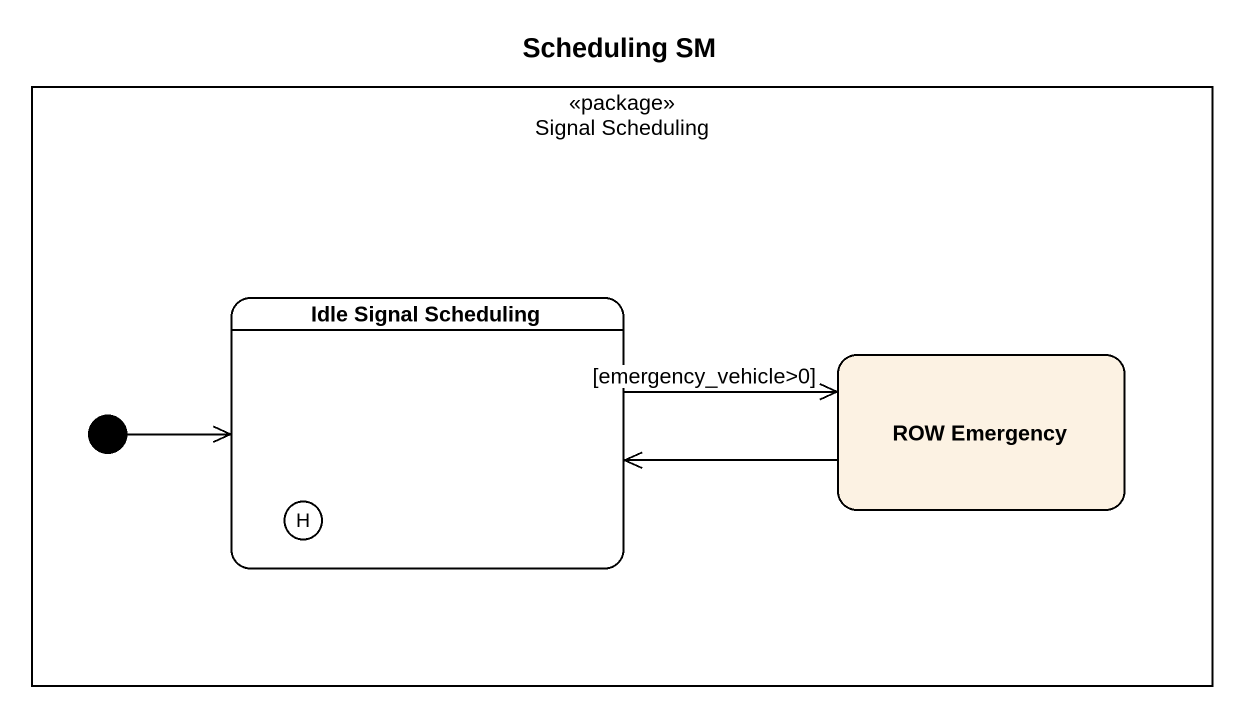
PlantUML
@startuml
title Scheduling SM
hide empty description
state "Signal Scheduling" as Signal_Scheduling <<package>> {
  state "Idle Signal Scheduling" as Idle_Signal_Scheduling {
    state history1 <<history>>
  }
  state "ROW Emergency" as ROW_Emergency
  [*] -right-> Idle_Signal_Scheduling
}
Idle_Signal_Scheduling -right-> ROW_Emergency : [emergency_vehicle>0]
ROW_Emergency -left-> Idle_Signal_Scheduling
@enduml
